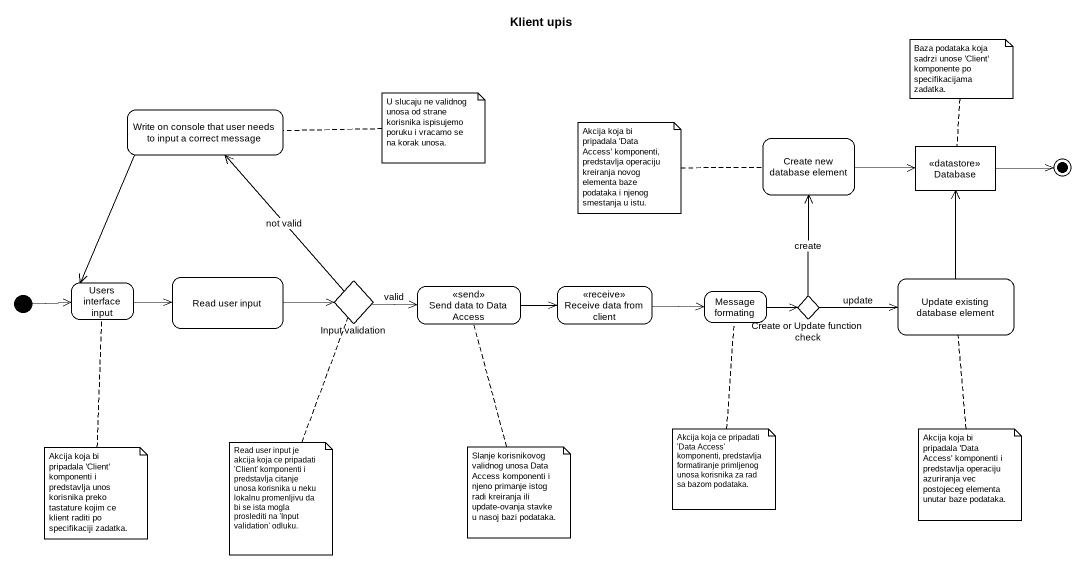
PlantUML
@startuml
title Klient upis
hide empty description
state "Write on console that user needs to input a correct message" as Write_on_console_that_user
state "Create new database element" as Create_new_database_element
state "Database" as Database_ <<datastore>>
state "Users interface input" as Users_interface_input
state "Read user input" as Read_user_input
state "Input validation" as Input_validation <<choice>>
state "Update existing database element" as Update_existing_database
state "Send data to Data Access" as Send_data_to_Data_Access <<send>>
state "Receive data from client" as Receive_data_from_client <<receive>>
state "Message formating" as Message_formating
state "Create or Update function check" as Create_or_Update_function <<choice>>
[*] -right-> Users_interface_input
Write_on_console_that_user --> Users_interface_input
Create_new_database_element -right-> Database_
Users_interface_input -right-> Read_user_input
Read_user_input -right-> Input_validation
Input_validation -up-> Write_on_console_that_user : not valid
Input_validation -right-> Send_data_to_Data_Access : valid
Update_existing_database -up-> Database_
Send_data_to_Data_Access -right-> Receive_data_from_client
Receive_data_from_client -right-> Message_formating
Message_formating -right-> Create_or_Update_function
Create_or_Update_function -up-> Create_new_database_element : create
Create_or_Update_function -right-> Update_existing_database : update
Database_ -right-> [*]
note top of Database_ : Baza podataka koja sadrzi unose 'Client' komponente po specifikacijama zadatka.
note right of Write_on_console_that_user : U slucaju ne validnog unosa od strane korisnika ispisujemo poruku i vracamo se na korak unosa.
note left of Create_new_database_element : Akcija koja bi pripadala 'Data Access' komponenti, predstavlja operaciju kreiranja novog elementa baze podataka i njenog smestanja u istu.
note bottom of Input_validation : Read user input je akcija koja ce pripadati 'Client' komponenti i predstavlja citanje unosa korisnika u neku lokalnu promenljivu da bi se ista mogla proslediti na 'Input validation' odluku.
note bottom of Message_formating : Akcija koja ce pripadati 'Data Access' komponenti, predstavlja formatiranje primljenog unosa korisnika za rad sa bazom podataka.
note bottom of Update_existing_database : Akcija koja bi pripadala 'Data Access' komponenti i predstavlja operaciju azuriranja vec postojeceg elementa unutar baze podataka.
note bottom of Users_interface_input : Akcija koja bi pripadala 'Client' komponenti i predstavlja unos korisnika preko tastature kojim ce klient raditi po specifikaciji zadatka.
note bottom of Send_data_to_Data_Access : Slanje korisnikovog validnog unosa Data Access komponenti i njeno primanje istog radi kreiranja ili update-ovanja stavke u nasoj bazi podataka.
@enduml
